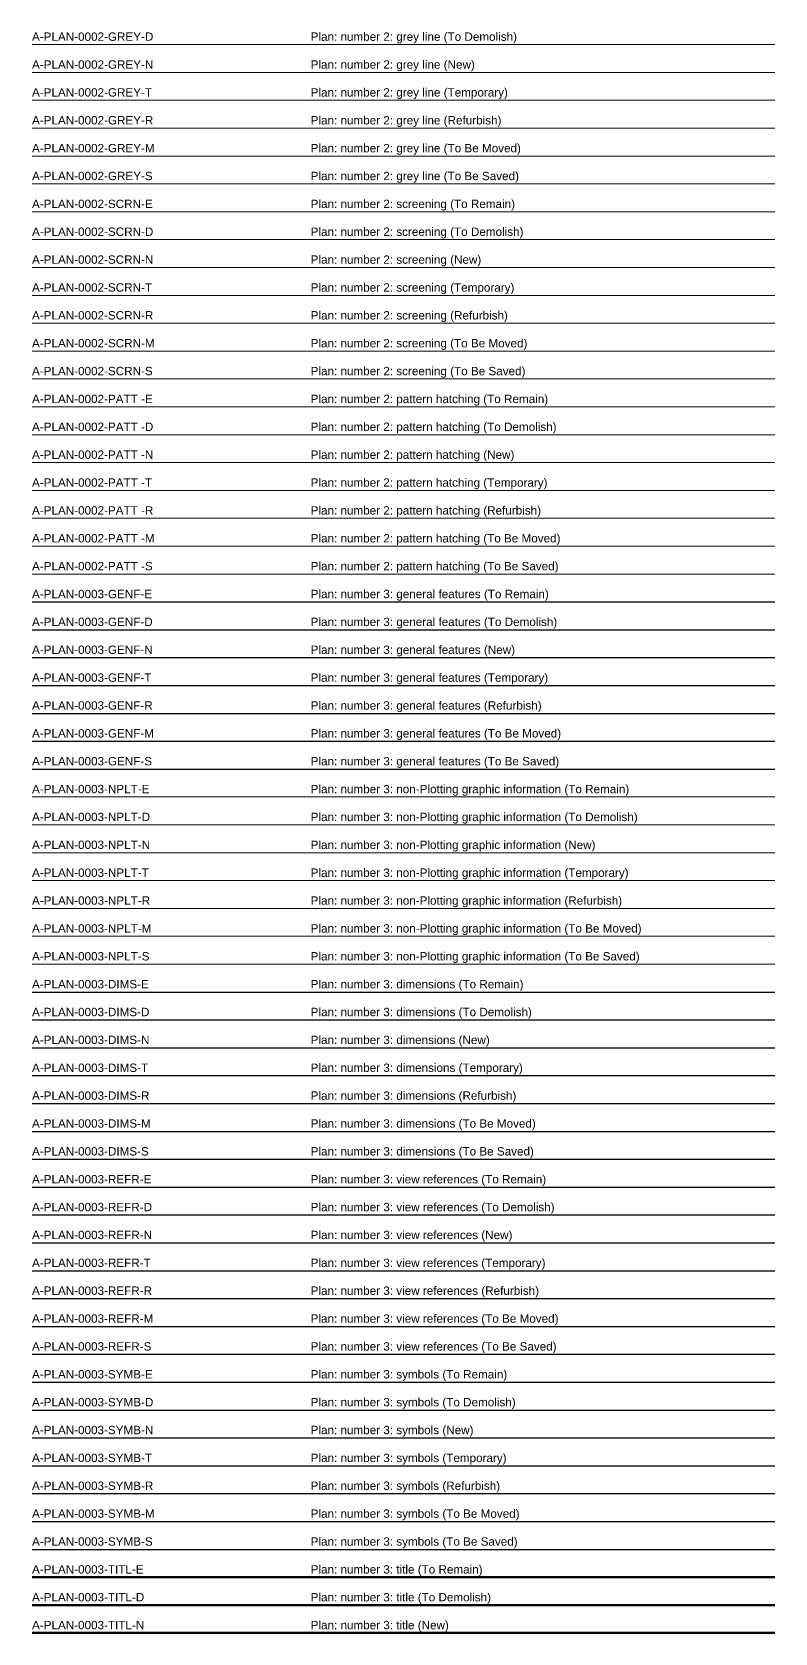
# Model space of a CAD drawing. Header units: millimetres. Extents: x 0 to 200, y -3472 to 3.
# Drawn here: x 0 to 200, y -2602.5 to -2171.6 of the extents above; entities that cross this region are included whole.
import ezdxf

# ---------------------------------------------------------------- set-up
doc = ezdxf.new("R2010")
doc.units = ezdxf.units.MM
for name, color, linetype, lineweight in [('A-PLAN-0002-GREY-D', 8, 'Continuous', 13), ('A-PLAN-0002-GREY-M', 8, 'Continuous', 13), ('A-PLAN-0002-GREY-N', 8, 'Continuous', 13), ('A-PLAN-0002-GREY-R', 8, 'Continuous', 13), ('A-PLAN-0002-GREY-S', 8, 'Continuous', 13), ('A-PLAN-0002-GREY-T', 8, 'Continuous', 13), ('A-PLAN-0002-PATT -D', 19, 'Continuous', 13), ('A-PLAN-0002-PATT -E', 209, 'Continuous', 13), ('A-PLAN-0002-PATT -M', 59, 'Continuous', 13), ('A-PLAN-0002-PATT -N', 179, 'Continuous', 13), ('A-PLAN-0002-PATT -R', 139, 'Continuous', 13), ('A-PLAN-0002-PATT -S', 109, 'Continuous', 13), ('A-PLAN-0002-PATT -T', 39, 'Continuous', 13), ('A-PLAN-0002-SCRN-D', 9, 'Continuous', 13), ('A-PLAN-0002-SCRN-E', 9, 'Continuous', 13), ('A-PLAN-0002-SCRN-M', 9, 'Continuous', 13), ('A-PLAN-0002-SCRN-N', 9, 'Continuous', 13), ('A-PLAN-0002-SCRN-R', 9, 'Continuous', 13), ('A-PLAN-0002-SCRN-S', 9, 'Continuous', 13), ('A-PLAN-0002-SCRN-T', 9, 'Continuous', 13), ('A-PLAN-0003-DIMS-D', 11, 'Continuous', 25), ('A-PLAN-0003-DIMS-E', 201, 'Continuous', 25), ('A-PLAN-0003-DIMS-M', 51, 'Continuous', 25), ('A-PLAN-0003-DIMS-N', 171, 'Continuous', 25), ('A-PLAN-0003-DIMS-R', 131, 'Continuous', 25), ('A-PLAN-0003-DIMS-S', 101, 'Continuous', 25), ('A-PLAN-0003-DIMS-T', 31, 'Continuous', 25), ('A-PLAN-0003-GENF-D', 12, 'Continuous', 25), ('A-PLAN-0003-GENF-E', 202, 'Continuous', 25), ('A-PLAN-0003-GENF-M', 52, 'Continuous', 25), ('A-PLAN-0003-GENF-N', 172, 'Continuous', 25), ('A-PLAN-0003-GENF-R', 132, 'Continuous', 25), ('A-PLAN-0003-GENF-S', 102, 'Continuous', 25), ('A-PLAN-0003-GENF-T', 32, 'Continuous', 25), ('A-PLAN-0003-REFR-D', 11, 'Continuous', 25), ('A-PLAN-0003-REFR-E', 201, 'Continuous', 25), ('A-PLAN-0003-REFR-M', 51, 'Continuous', 25), ('A-PLAN-0003-REFR-N', 171, 'Continuous', 25), ('A-PLAN-0003-REFR-R', 131, 'Continuous', 25), ('A-PLAN-0003-REFR-S', 101, 'Continuous', 25), ('A-PLAN-0003-REFR-T', 31, 'Continuous', 25), ('A-PLAN-0003-SYMB-D', 11, 'Continuous', 25), ('A-PLAN-0003-SYMB-E', 201, 'Continuous', 25), ('A-PLAN-0003-SYMB-M', 51, 'Continuous', 25), ('A-PLAN-0003-SYMB-N', 171, 'Continuous', 25), ('A-PLAN-0003-SYMB-R', 131, 'Continuous', 25), ('A-PLAN-0003-SYMB-S', 101, 'Continuous', 25), ('A-PLAN-0003-SYMB-T', 31, 'Continuous', 25), ('A-PLAN-0003-TITL-D', 13, 'Continuous', 50), ('A-PLAN-0003-TITL-E', 203, 'Continuous', 50), ('A-PLAN-0003-TITL-N', 173, 'Continuous', 50)]:
    doc.layers.add(name, color=color, linetype=linetype, lineweight=lineweight)
for name, color, linetype, lineweight, plot in [('A-PLAN-0003-NPLT-D', 140, 'Continuous', 13, False), ('A-PLAN-0003-NPLT-E', 140, 'Continuous', 13, False), ('A-PLAN-0003-NPLT-M', 140, 'Continuous', 13, False), ('A-PLAN-0003-NPLT-N', 140, 'Continuous', 13, False), ('A-PLAN-0003-NPLT-R', 140, 'Continuous', 13, False), ('A-PLAN-0003-NPLT-S', 140, 'Continuous', 13, False), ('A-PLAN-0003-NPLT-T', 140, 'Continuous', 13, False)]:
    doc.layers.add(name, color=color, linetype=linetype, lineweight=lineweight, plot=plot)
doc.styles.get("Standard").update_dxf_attribs({"font": 'arial.ttf'})

# ---------------------------------------------------------------- blocks, each defined once
blk = doc.blocks.new('Plan-stack')
at = {"layer": 'A-PLAN-0002-GREY-D'}
blk.add_line((0, -2175), (200, -2175), dxfattribs=at)
at = {"layer": 'A-PLAN-0002-GREY-M'}
blk.add_line((0, -2205), (200, -2205), dxfattribs=at)
at = {"layer": 'A-PLAN-0002-GREY-N'}
blk.add_line((0, -2182.5), (200, -2182.5), dxfattribs=at)
at = {"layer": 'A-PLAN-0002-GREY-R'}
blk.add_line((0, -2197.5), (200, -2197.5), dxfattribs=at)
at = {"layer": 'A-PLAN-0002-GREY-S'}
blk.add_line((0, -2212.5), (200, -2212.5), dxfattribs=at)
at = {"layer": 'A-PLAN-0002-GREY-T'}
blk.add_line((0, -2190), (200, -2190), dxfattribs=at)
at = {"layer": 'A-PLAN-0002-PATT -D'}
blk.add_line((0, -2280), (200, -2280), dxfattribs=at)
at = {"layer": 'A-PLAN-0002-PATT -E'}
blk.add_line((0, -2272.5), (200, -2272.5), dxfattribs=at)
at = {"layer": 'A-PLAN-0002-PATT -M'}
blk.add_line((0, -2310), (200, -2310), dxfattribs=at)
at = {"layer": 'A-PLAN-0002-PATT -N'}
blk.add_line((0, -2287.5), (200, -2287.5), dxfattribs=at)
at = {"layer": 'A-PLAN-0002-PATT -R'}
blk.add_line((0, -2302.5), (200, -2302.5), dxfattribs=at)
at = {"layer": 'A-PLAN-0002-PATT -S'}
blk.add_line((0, -2317.5), (200, -2317.5), dxfattribs=at)
at = {"layer": 'A-PLAN-0002-PATT -T'}
blk.add_line((0, -2295), (200, -2295), dxfattribs=at)
at = {"layer": 'A-PLAN-0002-SCRN-D'}
blk.add_line((0, -2227.5), (200, -2227.5), dxfattribs=at)
at = {"layer": 'A-PLAN-0002-SCRN-E'}
blk.add_line((0, -2220), (200, -2220), dxfattribs=at)
at = {"layer": 'A-PLAN-0002-SCRN-M'}
blk.add_line((0, -2257.5), (200, -2257.5), dxfattribs=at)
at = {"layer": 'A-PLAN-0002-SCRN-N'}
blk.add_line((0, -2235), (200, -2235), dxfattribs=at)
at = {"layer": 'A-PLAN-0002-SCRN-R'}
blk.add_line((0, -2250), (200, -2250), dxfattribs=at)
at = {"layer": 'A-PLAN-0002-SCRN-S'}
blk.add_line((0, -2265), (200, -2265), dxfattribs=at)
at = {"layer": 'A-PLAN-0002-SCRN-T'}
blk.add_line((0, -2242.5), (200, -2242.5), dxfattribs=at)
at = {"layer": 'A-PLAN-0003-DIMS-D'}
blk.add_line((0, -2437.5), (200, -2437.5), dxfattribs=at)
at = {"layer": 'A-PLAN-0003-DIMS-E'}
blk.add_line((0, -2430), (200, -2430), dxfattribs=at)
at = {"layer": 'A-PLAN-0003-DIMS-M'}
blk.add_line((0, -2467.5), (200, -2467.5), dxfattribs=at)
at = {"layer": 'A-PLAN-0003-DIMS-N'}
blk.add_line((0, -2445), (200, -2445), dxfattribs=at)
at = {"layer": 'A-PLAN-0003-DIMS-R'}
blk.add_line((0, -2460), (200, -2460), dxfattribs=at)
at = {"layer": 'A-PLAN-0003-DIMS-S'}
blk.add_line((0, -2475), (200, -2475), dxfattribs=at)
at = {"layer": 'A-PLAN-0003-DIMS-T'}
blk.add_line((0, -2452.5), (200, -2452.5), dxfattribs=at)
at = {"layer": 'A-PLAN-0003-GENF-D'}
blk.add_line((0, -2332.5), (200, -2332.5), dxfattribs=at)
at = {"layer": 'A-PLAN-0003-GENF-E'}
blk.add_line((0, -2325), (200, -2325), dxfattribs=at)
at = {"layer": 'A-PLAN-0003-GENF-M'}
blk.add_line((0, -2362.5), (200, -2362.5), dxfattribs=at)
at = {"layer": 'A-PLAN-0003-GENF-N'}
blk.add_line((0, -2340), (200, -2340), dxfattribs=at)
at = {"layer": 'A-PLAN-0003-GENF-R'}
blk.add_line((0, -2355), (200, -2355), dxfattribs=at)
at = {"layer": 'A-PLAN-0003-GENF-S'}
blk.add_line((0, -2370), (200, -2370), dxfattribs=at)
at = {"layer": 'A-PLAN-0003-GENF-T'}
blk.add_line((0, -2347.5), (200, -2347.5), dxfattribs=at)
at = {"layer": 'A-PLAN-0003-NPLT-D'}
blk.add_line((0, -2385), (200, -2385), dxfattribs=at)
at = {"layer": 'A-PLAN-0003-NPLT-E'}
blk.add_line((0, -2377.5), (200, -2377.5), dxfattribs=at)
at = {"layer": 'A-PLAN-0003-NPLT-M'}
blk.add_line((0, -2415), (200, -2415), dxfattribs=at)
at = {"layer": 'A-PLAN-0003-NPLT-N'}
blk.add_line((0, -2392.5), (200, -2392.5), dxfattribs=at)
at = {"layer": 'A-PLAN-0003-NPLT-R'}
blk.add_line((0, -2407.5), (200, -2407.5), dxfattribs=at)
at = {"layer": 'A-PLAN-0003-NPLT-S'}
blk.add_line((0, -2422.5), (200, -2422.5), dxfattribs=at)
at = {"layer": 'A-PLAN-0003-NPLT-T'}
blk.add_line((0, -2400), (200, -2400), dxfattribs=at)
at = {"layer": 'A-PLAN-0003-REFR-D'}
blk.add_line((0, -2490), (200, -2490), dxfattribs=at)
at = {"layer": 'A-PLAN-0003-REFR-E'}
blk.add_line((0, -2482.5), (200, -2482.5), dxfattribs=at)
at = {"layer": 'A-PLAN-0003-REFR-M'}
blk.add_line((0, -2520), (200, -2520), dxfattribs=at)
at = {"layer": 'A-PLAN-0003-REFR-N'}
blk.add_line((0, -2497.5), (200, -2497.5), dxfattribs=at)
at = {"layer": 'A-PLAN-0003-REFR-R'}
blk.add_line((0, -2512.5), (200, -2512.5), dxfattribs=at)
at = {"layer": 'A-PLAN-0003-REFR-S'}
blk.add_line((0, -2527.5), (200, -2527.5), dxfattribs=at)
at = {"layer": 'A-PLAN-0003-REFR-T'}
blk.add_line((0, -2505), (200, -2505), dxfattribs=at)
at = {"layer": 'A-PLAN-0003-SYMB-D'}
blk.add_line((0, -2542.5), (200, -2542.5), dxfattribs=at)
at = {"layer": 'A-PLAN-0003-SYMB-E'}
blk.add_line((0, -2535), (200, -2535), dxfattribs=at)
at = {"layer": 'A-PLAN-0003-SYMB-M'}
blk.add_line((0, -2572.5), (200, -2572.5), dxfattribs=at)
at = {"layer": 'A-PLAN-0003-SYMB-N'}
blk.add_line((0, -2550), (200, -2550), dxfattribs=at)
at = {"layer": 'A-PLAN-0003-SYMB-R'}
blk.add_line((0, -2565), (200, -2565), dxfattribs=at)
at = {"layer": 'A-PLAN-0003-SYMB-S'}
blk.add_line((0, -2580), (200, -2580), dxfattribs=at)
at = {"layer": 'A-PLAN-0003-SYMB-T'}
blk.add_line((0, -2557.5), (200, -2557.5), dxfattribs=at)
at = {"layer": 'A-PLAN-0003-TITL-D'}
blk.add_line((0, -2595), (200, -2595), dxfattribs=at)
at = {"layer": 'A-PLAN-0003-TITL-E'}
blk.add_line((0, -2587.5), (200, -2587.5), dxfattribs=at)
at = {"layer": 'A-PLAN-0003-TITL-N'}
blk.add_line((0, -2602.5), (200, -2602.5), dxfattribs=at)
at = {"layer": 'A-PLAN-0002-GREY-D'}
for s, p in [('A-PLAN-0002-GREY-D', (0, -2174)), ('Plan: number 2: grey line (To Demolish)', (75, -2174))]:
    blk.add_text(s, height=2.25, dxfattribs=at).set_placement(p)
at = {"layer": 'A-PLAN-0002-GREY-M'}
for s, p in [('A-PLAN-0002-GREY-M', (0, -2204)), ('Plan: number 2: grey line (To Be Moved)', (75, -2204))]:
    blk.add_text(s, height=2.25, dxfattribs=at).set_placement(p)
at = {"layer": 'A-PLAN-0002-GREY-N'}
for s, p in [('A-PLAN-0002-GREY-N', (0, -2181.5)), ('Plan: number 2: grey line (New)', (75, -2181.5))]:
    blk.add_text(s, height=2.25, dxfattribs=at).set_placement(p)
at = {"layer": 'A-PLAN-0002-GREY-R'}
for s, p in [('A-PLAN-0002-GREY-R', (0, -2196.5)), ('Plan: number 2: grey line (Refurbish)', (75, -2196.5))]:
    blk.add_text(s, height=2.25, dxfattribs=at).set_placement(p)
at = {"layer": 'A-PLAN-0002-GREY-S'}
for s, p in [('A-PLAN-0002-GREY-S', (0, -2211.5)), ('Plan: number 2: grey line (To Be Saved)', (75, -2211.5))]:
    blk.add_text(s, height=2.25, dxfattribs=at).set_placement(p)
at = {"layer": 'A-PLAN-0002-GREY-T'}
for s, p in [('A-PLAN-0002-GREY-T', (0, -2189)), ('Plan: number 2: grey line (Temporary)', (75, -2189))]:
    blk.add_text(s, height=2.25, dxfattribs=at).set_placement(p)
at = {"layer": 'A-PLAN-0002-PATT -D'}
for s, p in [('A-PLAN-0002-PATT -D', (0, -2279)), ('Plan: number 2: pattern hatching (To Demolish)', (75, -2279))]:
    blk.add_text(s, height=2.25, dxfattribs=at).set_placement(p)
at = {"layer": 'A-PLAN-0002-PATT -E'}
for s, p in [('A-PLAN-0002-PATT -E', (0, -2271.5)), ('Plan: number 2: pattern hatching (To Remain)', (75, -2271.5))]:
    blk.add_text(s, height=2.25, dxfattribs=at).set_placement(p)
at = {"layer": 'A-PLAN-0002-PATT -M'}
for s, p in [('A-PLAN-0002-PATT -M', (0, -2309)), ('Plan: number 2: pattern hatching (To Be Moved)', (75, -2309))]:
    blk.add_text(s, height=2.25, dxfattribs=at).set_placement(p)
at = {"layer": 'A-PLAN-0002-PATT -N'}
for s, p in [('A-PLAN-0002-PATT -N', (0, -2286.5)), ('Plan: number 2: pattern hatching (New)', (75, -2286.5))]:
    blk.add_text(s, height=2.25, dxfattribs=at).set_placement(p)
at = {"layer": 'A-PLAN-0002-PATT -R'}
for s, p in [('A-PLAN-0002-PATT -R', (0, -2301.5)), ('Plan: number 2: pattern hatching (Refurbish)', (75, -2301.5))]:
    blk.add_text(s, height=2.25, dxfattribs=at).set_placement(p)
at = {"layer": 'A-PLAN-0002-PATT -S'}
for s, p in [('A-PLAN-0002-PATT -S', (0, -2316.5)), ('Plan: number 2: pattern hatching (To Be Saved)', (75, -2316.5))]:
    blk.add_text(s, height=2.25, dxfattribs=at).set_placement(p)
at = {"layer": 'A-PLAN-0002-PATT -T'}
for s, p in [('A-PLAN-0002-PATT -T', (0, -2294)), ('Plan: number 2: pattern hatching (Temporary)', (75, -2294))]:
    blk.add_text(s, height=2.25, dxfattribs=at).set_placement(p)
at = {"layer": 'A-PLAN-0002-SCRN-D'}
for s, p in [('A-PLAN-0002-SCRN-D', (0, -2226.5)), ('Plan: number 2: screening (To Demolish)', (75, -2226.5))]:
    blk.add_text(s, height=2.25, dxfattribs=at).set_placement(p)
at = {"layer": 'A-PLAN-0002-SCRN-E'}
for s, p in [('A-PLAN-0002-SCRN-E', (0, -2219)), ('Plan: number 2: screening (To Remain)', (75, -2219))]:
    blk.add_text(s, height=2.25, dxfattribs=at).set_placement(p)
at = {"layer": 'A-PLAN-0002-SCRN-M'}
for s, p in [('A-PLAN-0002-SCRN-M', (0, -2256.5)), ('Plan: number 2: screening (To Be Moved)', (75, -2256.5))]:
    blk.add_text(s, height=2.25, dxfattribs=at).set_placement(p)
at = {"layer": 'A-PLAN-0002-SCRN-N'}
for s, p in [('A-PLAN-0002-SCRN-N', (0, -2234)), ('Plan: number 2: screening (New)', (75, -2234))]:
    blk.add_text(s, height=2.25, dxfattribs=at).set_placement(p)
at = {"layer": 'A-PLAN-0002-SCRN-R'}
for s, p in [('A-PLAN-0002-SCRN-R', (0, -2249)), ('Plan: number 2: screening (Refurbish)', (75, -2249))]:
    blk.add_text(s, height=2.25, dxfattribs=at).set_placement(p)
at = {"layer": 'A-PLAN-0002-SCRN-S'}
for s, p in [('A-PLAN-0002-SCRN-S', (0, -2264)), ('Plan: number 2: screening (To Be Saved)', (75, -2264))]:
    blk.add_text(s, height=2.25, dxfattribs=at).set_placement(p)
at = {"layer": 'A-PLAN-0002-SCRN-T'}
for s, p in [('A-PLAN-0002-SCRN-T', (0, -2241.5)), ('Plan: number 2: screening (Temporary)', (75, -2241.5))]:
    blk.add_text(s, height=2.25, dxfattribs=at).set_placement(p)
at = {"layer": 'A-PLAN-0003-DIMS-D'}
for s, p in [('A-PLAN-0003-DIMS-D', (0, -2436.5)), ('Plan: number 3: dimensions (To Demolish)', (75, -2436.5))]:
    blk.add_text(s, height=2.25, dxfattribs=at).set_placement(p)
at = {"layer": 'A-PLAN-0003-DIMS-E'}
for s, p in [('A-PLAN-0003-DIMS-E', (0, -2429)), ('Plan: number 3: dimensions (To Remain)', (75, -2429))]:
    blk.add_text(s, height=2.25, dxfattribs=at).set_placement(p)
at = {"layer": 'A-PLAN-0003-DIMS-M'}
for s, p in [('A-PLAN-0003-DIMS-M', (0, -2466.5)), ('Plan: number 3: dimensions (To Be Moved)', (75, -2466.5))]:
    blk.add_text(s, height=2.25, dxfattribs=at).set_placement(p)
at = {"layer": 'A-PLAN-0003-DIMS-N'}
for s, p in [('A-PLAN-0003-DIMS-N', (0, -2444)), ('Plan: number 3: dimensions (New)', (75, -2444))]:
    blk.add_text(s, height=2.25, dxfattribs=at).set_placement(p)
at = {"layer": 'A-PLAN-0003-DIMS-R'}
for s, p in [('A-PLAN-0003-DIMS-R', (0, -2459)), ('Plan: number 3: dimensions (Refurbish)', (75, -2459))]:
    blk.add_text(s, height=2.25, dxfattribs=at).set_placement(p)
at = {"layer": 'A-PLAN-0003-DIMS-S'}
for s, p in [('A-PLAN-0003-DIMS-S', (0, -2474)), ('Plan: number 3: dimensions (To Be Saved)', (75, -2474))]:
    blk.add_text(s, height=2.25, dxfattribs=at).set_placement(p)
at = {"layer": 'A-PLAN-0003-DIMS-T'}
for s, p in [('A-PLAN-0003-DIMS-T', (0, -2451.5)), ('Plan: number 3: dimensions (Temporary)', (75, -2451.5))]:
    blk.add_text(s, height=2.25, dxfattribs=at).set_placement(p)
at = {"layer": 'A-PLAN-0003-GENF-D'}
for s, p in [('A-PLAN-0003-GENF-D', (0, -2331.5)), ('Plan: number 3: general features (To Demolish)', (75, -2331.5))]:
    blk.add_text(s, height=2.25, dxfattribs=at).set_placement(p)
at = {"layer": 'A-PLAN-0003-GENF-E'}
for s, p in [('A-PLAN-0003-GENF-E', (0, -2324)), ('Plan: number 3: general features (To Remain)', (75, -2324))]:
    blk.add_text(s, height=2.25, dxfattribs=at).set_placement(p)
at = {"layer": 'A-PLAN-0003-GENF-M'}
for s, p in [('A-PLAN-0003-GENF-M', (0, -2361.5)), ('Plan: number 3: general features (To Be Moved)', (75, -2361.5))]:
    blk.add_text(s, height=2.25, dxfattribs=at).set_placement(p)
at = {"layer": 'A-PLAN-0003-GENF-N'}
for s, p in [('A-PLAN-0003-GENF-N', (0, -2339)), ('Plan: number 3: general features (New)', (75, -2339))]:
    blk.add_text(s, height=2.25, dxfattribs=at).set_placement(p)
at = {"layer": 'A-PLAN-0003-GENF-R'}
for s, p in [('A-PLAN-0003-GENF-R', (0, -2354)), ('Plan: number 3: general features (Refurbish)', (75, -2354))]:
    blk.add_text(s, height=2.25, dxfattribs=at).set_placement(p)
at = {"layer": 'A-PLAN-0003-GENF-S'}
for s, p in [('A-PLAN-0003-GENF-S', (0, -2369)), ('Plan: number 3: general features (To Be Saved)', (75, -2369))]:
    blk.add_text(s, height=2.25, dxfattribs=at).set_placement(p)
at = {"layer": 'A-PLAN-0003-GENF-T'}
for s, p in [('A-PLAN-0003-GENF-T', (0, -2346.5)), ('Plan: number 3: general features (Temporary)', (75, -2346.5))]:
    blk.add_text(s, height=2.25, dxfattribs=at).set_placement(p)
at = {"layer": 'A-PLAN-0003-NPLT-D'}
for s, p in [('A-PLAN-0003-NPLT-D', (0, -2384)), ('Plan: number 3: non-Plotting graphic information (To Demolish)', (75, -2384))]:
    blk.add_text(s, height=2.25, dxfattribs=at).set_placement(p)
at = {"layer": 'A-PLAN-0003-NPLT-E'}
for s, p in [('A-PLAN-0003-NPLT-E', (0, -2376.5)), ('Plan: number 3: non-Plotting graphic information (To Remain)', (75, -2376.5))]:
    blk.add_text(s, height=2.25, dxfattribs=at).set_placement(p)
at = {"layer": 'A-PLAN-0003-NPLT-M'}
for s, p in [('A-PLAN-0003-NPLT-M', (0, -2414)), ('Plan: number 3: non-Plotting graphic information (To Be Moved)', (75, -2414))]:
    blk.add_text(s, height=2.25, dxfattribs=at).set_placement(p)
at = {"layer": 'A-PLAN-0003-NPLT-N'}
for s, p in [('A-PLAN-0003-NPLT-N', (0, -2391.5)), ('Plan: number 3: non-Plotting graphic information (New)', (75, -2391.5))]:
    blk.add_text(s, height=2.25, dxfattribs=at).set_placement(p)
at = {"layer": 'A-PLAN-0003-NPLT-R'}
for s, p in [('A-PLAN-0003-NPLT-R', (0, -2406.5)), ('Plan: number 3: non-Plotting graphic information (Refurbish)', (75, -2406.5))]:
    blk.add_text(s, height=2.25, dxfattribs=at).set_placement(p)
at = {"layer": 'A-PLAN-0003-NPLT-S'}
for s, p in [('A-PLAN-0003-NPLT-S', (0, -2421.5)), ('Plan: number 3: non-Plotting graphic information (To Be Saved)', (75, -2421.5))]:
    blk.add_text(s, height=2.25, dxfattribs=at).set_placement(p)
at = {"layer": 'A-PLAN-0003-NPLT-T'}
for s, p in [('A-PLAN-0003-NPLT-T', (0, -2399)), ('Plan: number 3: non-Plotting graphic information (Temporary)', (75, -2399))]:
    blk.add_text(s, height=2.25, dxfattribs=at).set_placement(p)
at = {"layer": 'A-PLAN-0003-REFR-D'}
for s, p in [('A-PLAN-0003-REFR-D', (0, -2489)), ('Plan: number 3: view references (To Demolish)', (75, -2489))]:
    blk.add_text(s, height=2.25, dxfattribs=at).set_placement(p)
at = {"layer": 'A-PLAN-0003-REFR-E'}
for s, p in [('A-PLAN-0003-REFR-E', (0, -2481.5)), ('Plan: number 3: view references (To Remain)', (75, -2481.5))]:
    blk.add_text(s, height=2.25, dxfattribs=at).set_placement(p)
at = {"layer": 'A-PLAN-0003-REFR-M'}
for s, p in [('A-PLAN-0003-REFR-M', (0, -2519)), ('Plan: number 3: view references (To Be Moved)', (75, -2519))]:
    blk.add_text(s, height=2.25, dxfattribs=at).set_placement(p)
at = {"layer": 'A-PLAN-0003-REFR-N'}
for s, p in [('A-PLAN-0003-REFR-N', (0, -2496.5)), ('Plan: number 3: view references (New)', (75, -2496.5))]:
    blk.add_text(s, height=2.25, dxfattribs=at).set_placement(p)
at = {"layer": 'A-PLAN-0003-REFR-R'}
for s, p in [('A-PLAN-0003-REFR-R', (0, -2511.5)), ('Plan: number 3: view references (Refurbish)', (75, -2511.5))]:
    blk.add_text(s, height=2.25, dxfattribs=at).set_placement(p)
at = {"layer": 'A-PLAN-0003-REFR-S'}
for s, p in [('A-PLAN-0003-REFR-S', (0, -2526.5)), ('Plan: number 3: view references (To Be Saved)', (75, -2526.5))]:
    blk.add_text(s, height=2.25, dxfattribs=at).set_placement(p)
at = {"layer": 'A-PLAN-0003-REFR-T'}
for s, p in [('A-PLAN-0003-REFR-T', (0, -2504)), ('Plan: number 3: view references (Temporary)', (75, -2504))]:
    blk.add_text(s, height=2.25, dxfattribs=at).set_placement(p)
at = {"layer": 'A-PLAN-0003-SYMB-D'}
for s, p in [('A-PLAN-0003-SYMB-D', (0, -2541.5)), ('Plan: number 3: symbols (To Demolish)', (75, -2541.5))]:
    blk.add_text(s, height=2.25, dxfattribs=at).set_placement(p)
at = {"layer": 'A-PLAN-0003-SYMB-E'}
for s, p in [('A-PLAN-0003-SYMB-E', (0, -2534)), ('Plan: number 3: symbols (To Remain)', (75, -2534))]:
    blk.add_text(s, height=2.25, dxfattribs=at).set_placement(p)
at = {"layer": 'A-PLAN-0003-SYMB-M'}
for s, p in [('A-PLAN-0003-SYMB-M', (0, -2571.5)), ('Plan: number 3: symbols (To Be Moved)', (75, -2571.5))]:
    blk.add_text(s, height=2.25, dxfattribs=at).set_placement(p)
at = {"layer": 'A-PLAN-0003-SYMB-N'}
for s, p in [('A-PLAN-0003-SYMB-N', (0, -2549)), ('Plan: number 3: symbols (New)', (75, -2549))]:
    blk.add_text(s, height=2.25, dxfattribs=at).set_placement(p)
at = {"layer": 'A-PLAN-0003-SYMB-R'}
for s, p in [('A-PLAN-0003-SYMB-R', (0, -2564)), ('Plan: number 3: symbols (Refurbish)', (75, -2564))]:
    blk.add_text(s, height=2.25, dxfattribs=at).set_placement(p)
at = {"layer": 'A-PLAN-0003-SYMB-S'}
for s, p in [('A-PLAN-0003-SYMB-S', (0, -2579)), ('Plan: number 3: symbols (To Be Saved)', (75, -2579))]:
    blk.add_text(s, height=2.25, dxfattribs=at).set_placement(p)
at = {"layer": 'A-PLAN-0003-SYMB-T'}
for s, p in [('A-PLAN-0003-SYMB-T', (0, -2556.5)), ('Plan: number 3: symbols (Temporary)', (75, -2556.5))]:
    blk.add_text(s, height=2.25, dxfattribs=at).set_placement(p)
at = {"layer": 'A-PLAN-0003-TITL-D'}
for s, p in [('A-PLAN-0003-TITL-D', (0, -2594)), ('Plan: number 3: title (To Demolish)', (75, -2594))]:
    blk.add_text(s, height=2.25, dxfattribs=at).set_placement(p)
at = {"layer": 'A-PLAN-0003-TITL-E'}
for s, p in [('A-PLAN-0003-TITL-E', (0, -2586.5)), ('Plan: number 3: title (To Remain)', (75, -2586.5))]:
    blk.add_text(s, height=2.25, dxfattribs=at).set_placement(p)
at = {"layer": 'A-PLAN-0003-TITL-N'}
for s, p in [('A-PLAN-0003-TITL-N', (0, -2601.5)), ('Plan: number 3: title (New)', (75, -2601.5))]:
    blk.add_text(s, height=2.25, dxfattribs=at).set_placement(p)

msp = doc.modelspace()

# ---------------------------------------------------------------- block references
msp.add_blockref('Plan-stack', (0, 0))

doc.saveas('drawing.dxf')
